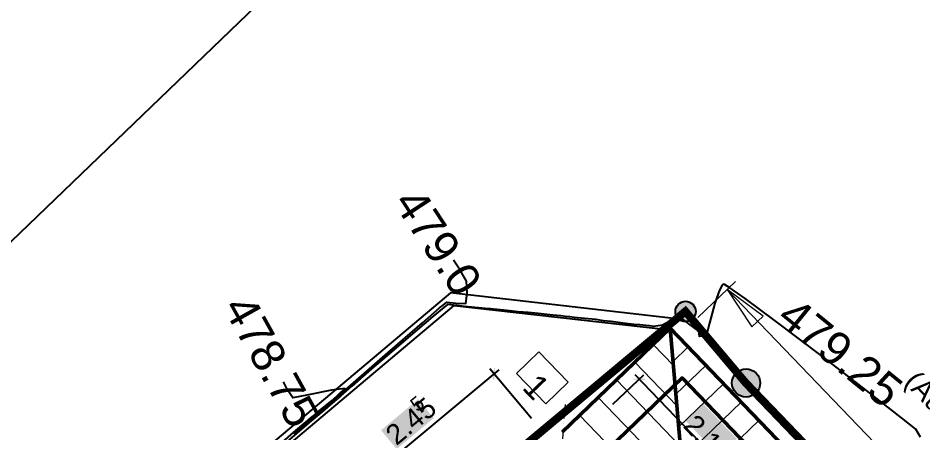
# Model space of a CAD drawing. Header units: metres. Extents: x 2687650.8 to 2687727.1, y 1234407.3 to 1234484.3.
# Drawn here: x 2687667.19 to 2687678.43, y 1234466.7 to 1234471.85 of the extents above; entities that cross this region are included whole.
import ezdxf

# ---------------------------------------------------------------- set-up
doc = ezdxf.new("R2010")
doc.units = ezdxf.units.M
for name, color, linetype in [('PDF_0', 7, 'Continuous'), ('PDF_A-GEFAELLE', 7, 'Continuous'), ('PDF_A__BEML', 7, 'Continuous'), ('PDF_A__RAND', 7, 'Continuous'), ('PDF_A__Text', 7, 'Continuous'), ('PDF_AV_01313-Mauer-Sockel', 7, 'Continuous'), ('PDF_AV_01611-Parzelle', 7, 'Continuous'), ('PDF_E_BETON', 7, 'Continuous'), ('PDF_Text', 7, 'Continuous')]:
    doc.layers.add(name, color=color, linetype=linetype)
for name, color, linetype, true_color in [('PDF_060-Kataster_Hauptinfo.060', 7, 'Continuous', 0x7f7f7f), ('PDF_062_Bauten.062 Bauteilschraffuren', 7, 'Continuous', 0x7f7f7f), ('PDF_3D_Kurven', 7, 'Continuous', 0xdda500), ('PDF_3D_Kurven-Nebenhoehen', 7, 'Continuous', 0xdda500), ('PDF_AV_01651-GP-Markstein', 7, 'Continuous', 0xfdfdfd), ('PDF_AV_01653-GP-Bolzen', 7, 'Continuous', 0xfdfdfd), ('PDF_Böschung Aushub', 7, 'Continuous', 0x7f7f7f), ('PDF_Rühlwand Träger u Vermassung', 7, 'Continuous', 0x0ac1ff)]:
    doc.layers.add(name, color=color, linetype=linetype, true_color=true_color)
doc.styles.add('PDF Arial', font='arial.ttf')

# ---------------------------------------------------------------- blocks, each defined once
blk = doc.blocks.new('A$C1c84ec86')
at = {"layer": 'PDF_0', "transparency": 33554559}
for points in [[(670.1, 2714), (669.1, 2715.1), (658.9, 2704.9), (660, 2703.9)], [(538.9, 2578.1), (540.2, 2579.2), (530.9, 2589.8), (529.6, 2588.9)]]:
    blk.add_hatch(color=256, dxfattribs=at).paths.add_polyline_path(points)
at = {"layer": 'PDF_A__BEML', "true_color": 0xffffff, "transparency": 33554559}
for points in [[(742.1, 2745.8), (742.1, 2715.3), (802.2, 2715.3), (802.2, 2745.8)], [(487.9, 2434.2), (518.2, 2432.1), (522.4, 2492), (492.1, 2494.1)]]:
    blk.add_hatch(color=7, dxfattribs=at).paths.add_polyline_path(points)
at = {"layer": 'PDF_AV_01651-GP-Markstein', "transparency": 33554559}
blk.add_hatch(color=256, dxfattribs=at).paths.add_polyline_path([(748.5, 2815), (746.3, 2812.7), (744.4, 2810.1), (743.2, 2807), (742.5, 2804), (742.5, 2800.6), (743, 2797.4), (744, 2794.5), (745.7, 2791.7), (747.8, 2789.2), (750.4, 2787.3), (753.1, 2785.6), (756.3, 2784.7), (759.5, 2784.3), (762.6, 2784.5), (765.8, 2785.4), (768.8, 2786.6), (771.3, 2788.5), (773.7, 2790.9), (775.3, 2793.6), (776.6, 2796.6), (777.3, 2799.8), (777.5, 2802.9), (776.8, 2806.1), (775.8, 2809.3), (774.3, 2812), (772.2, 2814.4), (769.6, 2816.5), (766.7, 2818), (763.7, 2819), (760.3, 2819.2), (757.1, 2819), (754, 2818.4), (751.2, 2816.9)])
at = {"layer": 'PDF_AV_01653-GP-Bolzen', "transparency": 33554559}
blk.add_hatch(color=256, dxfattribs=at).paths.add_polyline_path([(635.4, 2818.6), (633.7, 2816.9), (632.5, 2815), (631.6, 2812.9), (631.2, 2810.8), (631.2, 2808.4), (631.4, 2806.1), (632.3, 2804), (633.5, 2801.9), (635, 2800.2), (636.7, 2798.7), (638.8, 2797.6), (640.9, 2797), (643.3, 2796.8), (645.6, 2796.8), (647.7, 2797.4), (649.8, 2798.5), (651.7, 2799.8), (653.4, 2801.5), (654.7, 2803.4), (655.5, 2805.5), (656, 2807.8), (656, 2810.1), (655.8, 2812.3), (654.9, 2814.6), (653.8, 2816.5), (652.2, 2818.2), (650.5, 2819.7), (648.3, 2820.7), (646.2, 2821.4), (643.9, 2821.8), (641.6, 2821.6), (639.5, 2820.9), (637.3, 2820.1)])
at = {"layer": 'PDF_060-Kataster_Hauptinfo.060', "lineweight": 18}
blk.add_lwpolyline([(1044.2, 2801.9), (760.1, 2801.9), (643.7, 2809.3), (483, 548.4)], dxfattribs=at)
at = {"layer": 'PDF_062_Bauten.062 Bauteilschraffuren', "lineweight": 18}
blk.add_lwpolyline([(3332.8, 2138.1), (3333.6, 2121.6), (3358.4, 1523.6), (3376.1, 1092.2), (3376.4, 1092.2), (3414.5, 173.6), (465, 388.8), (483, 548.6), (515.8, 1009.2), (643.7, 2809.3), (760.1, 2801.9), (1044.2, 2801.9), (2574.8, 2801.9)], dxfattribs=at)
at = {"layer": 'PDF_3D_Kurven', "lineweight": 25}
blk.add_lwpolyline([(416.1, 2352.9), (417.8, 2379.6), (418.7, 2393.8), (419.3, 2403.5), (419.7, 2413), (421.2, 2441.8), (424.4, 2503.2), (427.4, 2564.2), (428.8, 2592.1), (429.3, 2597.8), (429.7, 2603.5), (438.8, 2611), (447.7, 2619.4), (439.2, 2629.4), (428, 2639.1), (412.8, 2642.9), (398.2, 2645.7)], dxfattribs=at)
at = {"layer": 'PDF_3D_Kurven-Nebenhoehen', "lineweight": 25}
for points in [[(958.7, 2911.5), (947.6, 2914.3), (925, 2911.3), (870.6, 2903.5), (799.9, 2892.9), (729.4, 2881.9), (683.7, 2874.1), (660.8, 2869.6), (653.2, 2867.5), (651.9, 2866.7), (651.7, 2864.7), (654.1, 2858), (661.7, 2842.9), (674.8, 2820.9), (683.7, 2806.5), (678.4, 2800.4), (672.9, 2804.2), (659.8, 2802.1), (646.4, 2800), (640.9, 2795.1), (638.6, 2786.2), (636.1, 2777.1), (632.9, 2772.5), (629.7, 2768), (625.7, 2764.8), (621.9, 2761.7), (616.6, 2757), (610.9, 2751.9), (600.3, 2743.2), (588.9, 2734.1), (581.5, 2728), (573.8, 2721.9), (563, 2712.8), (553.3, 2704.5), (548.9, 2700.9), (544.6, 2697.3), (540.2, 2693.7), (532.8, 2687.4), (526.8, 2682.5), (518.6, 2675.7), (509.1, 2667.7), (499.8, 2659.2), (491.7, 2652.2), (485.8, 2647.2), (479.6, 2641.9), (473.5, 2636.8), (468.6, 2632.5), (462.3, 2627), (455.5, 2621.5), (449, 2615.6), (441.1, 2609.5), (432.7, 2602.1), (430.7, 2578.6), (428, 2534.5), (426.1, 2503.4), (424.8, 2478.7), (423.3, 2446.1), (422.3, 2427.2), (421.2, 2410.5), (420.6, 2397.2), (420.2, 2391.9), (419.3, 2376), (417.2, 2340.4)], [(411.7, 2299), (414.9, 2357.8), (416.4, 2384.7), (416.8, 2390.2), (417.2, 2395.7), (419.1, 2416.9), (419.3, 2438), (409.2, 2424.5), (392.6, 2398), (382.9, 2383.2), (371.3, 2385.3), (360.5, 2388.3)]]:
    blk.add_lwpolyline(points, dxfattribs=at)
at = {"layer": 'PDF_A-GEFAELLE', "lineweight": 18}
blk.add_lwpolyline([(714.8, 2855.6), (714.8, 2874.9), (660, 2865.4)], close=True, dxfattribs=at)
at = {"layer": 'PDF_A__BEML', "lineweight": 25}
for points in [[(664.4, 2664.5), (664.4, 2717.4)], [(656.6, 2709.4), (888, 2709.4)], [(516.9, 2331.3), (535.5, 2592.1)], [(606.9, 2579), (526.8, 2584.7)]]:
    blk.add_lwpolyline(points, dxfattribs=at)
at = {"layer": 'PDF_A__RAND', "lineweight": 25}
blk.add_lwpolyline([(6283, 4455), (6300.2, 4455), (0, 4455), (0, 0), (6300.2, 0), (6300.2, 4455), (6300.2, 4430)], dxfattribs=at)
at = {"layer": 'PDF_A__Text', "lineweight": 18}
blk.add_lwpolyline([(606.2, 2643.3), (553.7, 2643.3), (553.7, 2604.4), (606.2, 2604.4)], close=True, dxfattribs=at)
at = {"layer": 'PDF_AV_01313-Mauer-Sockel', "lineweight": 25}
blk.add_lwpolyline([(399.6, 2004.7), (439.2, 2607.1), (641.1, 2774.6), (642.6, 2795.1), (424.6, 2614.6), (385.7, 2020.8), (286, 2028.2), (284.9, 2013.2)], close=True, dxfattribs=at)
at = {"layer": 'PDF_AV_01611-Parzelle', "lineweight": 0}
blk.add_lwpolyline([(2615.6, 2801.9, 9.95, 9.95, 0), (759.9, 2801.8, 9.95, 9.95, 0), (643.6, 2809.3, 9.95, 9.95, 0), (483, 548.4, 9.95, 9.95, 0)], format="xyseb", dxfattribs=at)
at = {"layer": 'PDF_AV_01651-GP-Markstein', "color": 7, "lineweight": 25}
blk.add_circle((760, 2802), 17.5, dxfattribs=at)
at = {"layer": 'PDF_AV_01653-GP-Bolzen', "color": 7, "lineweight": 25}
blk.add_circle((643.8, 2809.4), 12.6, dxfattribs=at)
at = {"layer": 'PDF_Böschung Aushub', "color": 7, "lineweight": 18}
for points in [[(646, 2781.1), (646, 2780.7)], [(677.8, 2781.1), (677.8, 2755.1)], [(709.5, 2781.1), (709.5, 2729.5)], [(741.3, 2781.1), (741.3, 2704.1)], [(773, 2781.1), (773, 2684.4)], [(804.8, 2781.1), (804.8, 2684.4)], [(681.6, 2752.1), (645.6, 2752.1)], [(720.9, 2720.4), (645.6, 2720.4)], [(760.3, 2688.6), (645.6, 2688.6)], [(765.6, 2656.9), (645.6, 2656.9)], [(765.6, 2625.1), (645.6, 2625.1)]]:
    blk.add_lwpolyline(points, dxfattribs=at)
at = {"layer": 'PDF_E_BETON', "lineweight": 18}
for points in [[(660, 2815.2), (660, 2880.2)], [(660, 2865.4), (2670.4, 2865.4)]]:
    blk.add_lwpolyline(points, dxfattribs=at)
at = {"layer": 'PDF_E_BETON', "lineweight": 50}
for points in [[(765.6, 2684.4), (645.6, 2781.1)], [(645.6, 2594.7), (645.6, 2781.1), (2584.5, 2781.1), (2583.2, 2589.8)], [(700.4, 2589.8), (700.4, 2749.2), (2514.4, 2749.2), (2514.4, 2589.8)]]:
    blk.add_lwpolyline(points, dxfattribs=at)
at = {"layer": 'PDF_Rühlwand Träger u Vermassung', "color": 7, "lineweight": 18}
for points in [[(623.4, 2621.3), (635, 2608.2)], [(639.2, 2603.3), (639.2, 2603.3)], [(643.5, 2598.7), (651.9, 2589.2)]]:
    blk.add_lwpolyline(points, dxfattribs=at)
at = {"layer": 'PDF_Text', "attachment_point": 7, "style": 'PDF Arial'}
for s, insert, char_height in [('(Ausführung abhängig von Baugrund)', (895.4, 2935.5), 25.001), ('2.155', (744, 2706.9), 25)]:
    blk.add_mtext(s, dxfattribs=dict(at, insert=insert, char_height=char_height))
at = {"layer": 'PDF_Text', "color": 42, "true_color": 0xdda500, "char_height": 41.14, "attachment_point": 7, "style": 'PDF Arial'}
for s, insert, rotation in [('479.25', (729.3, 2881.2), 7.026), ('479.0', (293.7, 2640.2), 349.3762), ('478.75', (240.8, 2397.4), 345.2288)]:
    blk.add_mtext(s, dxfattribs=dict(at, insert=insert, rotation=rotation))
at = {"layer": 'PDF_Text', "color": 12, "true_color": 0xdf0000, "insert": (571.1, 2595.9), "char_height": 30, "attachment_point": 7, "style": 'PDF Arial'}
blk.add_mtext('1', dxfattribs=at)
at = {"layer": 'PDF_Text', "attachment_point": 7, "style": 'PDF Arial'}
for s, insert, char_height, rotation in [('2.45', (515.8, 2434.2), 25, 85.9131), ('5', (503.6, 2482), 17.5, 84.9187)]:
    blk.add_mtext(s, dxfattribs=dict(at, insert=insert, char_height=char_height, rotation=rotation))

msp = doc.modelspace()

# ---------------------------------------------------------------- block references
at = {"xscale": 0.01, "yscale": 0.01, "zscale": 0.01, "rotation": 313.8734409291175}
msp.add_blockref('A$C1c84ec86', (2687650.768, 1234453.378), dxfattribs=at)

doc.saveas('drawing.dxf')
